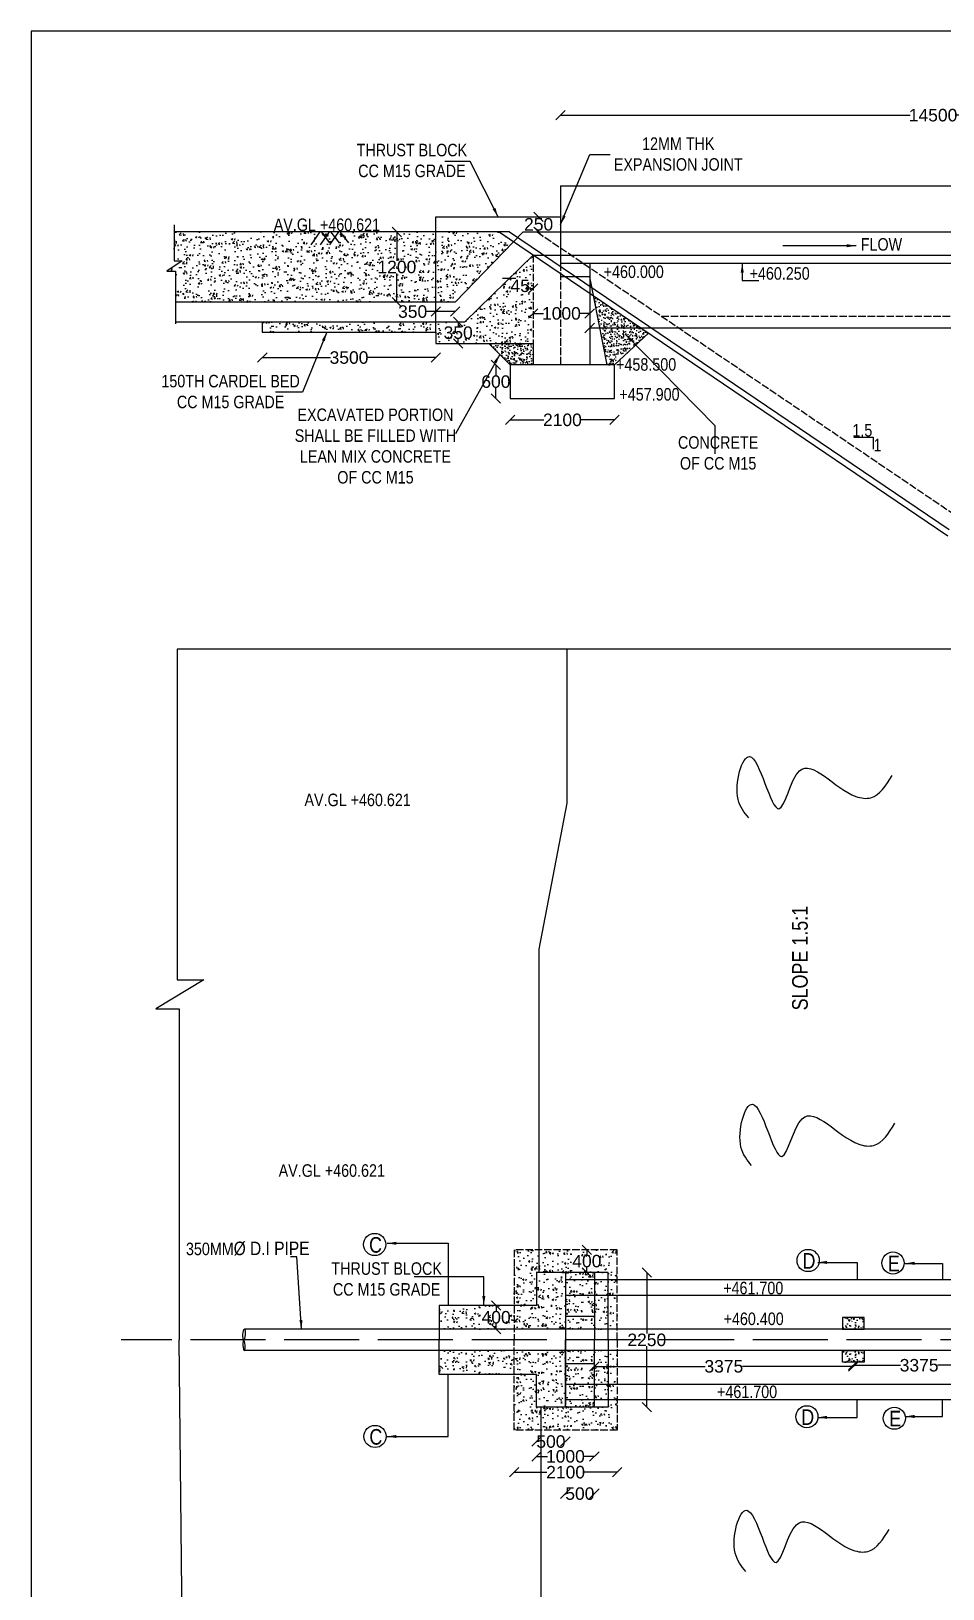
# Model space of a CAD drawing. Header units: millimetres. Extents: x 5124 to 3010519, y 2311 to 45941960.
# Drawn here: x 2833988 to 2848577, y 45917037 to 45941960 of the extents above; entities that cross this region are included whole.
import ezdxf

# ---------------------------------------------------------------- set-up
doc = ezdxf.new("R2010")
doc.units = ezdxf.units.MM
doc.header["$MEASUREMENT"] = 0
doc.linetypes.add('ACAD_ISO02W100', pattern=[15, 12, -3])
for name, color, linetype in [('DIMENSION', 7, 'Continuous'), ('DRAWING', 7, 'Continuous'), ('TEXT', 7, 'Continuous')]:
    doc.layers.add(name, color=color, linetype=linetype)
doc.styles.add('ARIAL NARROW', font='ARIALN.TTF')
doc.styles.get("Standard").update_dxf_attribs({"font": 'arial.ttf'})
doc.dimstyles.get("Standard").update_dxf_attribs({"dimtxt": 200, "dimasz": 150, "dimexe": 0.18, "dimexo": 0.0625, "dimgap": 0.09, "dimtad": 0, "dimtih": 1, "dimtoh": 1, "dimdec": 0, "dimzin": 0, "dimdsep": 46, "dimtxsty": 'Standard', "dimblk": 'OBLIQUE', "dimcen": 0.09, "dimse1": 1, "dimse2": 1, "dimadec": 0, "dimazin": 0, "dimtfac": 1, "dimtdec": 0, "dimtofl": 0, "dimtmove": 0, "dimatfit": 3, "dimfxl": 1, "dimtolj": 1, "dimtzin": 0, "dimarcsym": 0})
pattern_1 = [(50, (-83492.84, 843.76), (143.45203652, -12.550427), [15, -165]), (355, (-83492.84, 843.76), (-27.7502667, 150.43842674), [12, -132]), (100.4514, (-83480.89, 842.71), (115.70187634, 137.8879084), [12.748038, -140.2284224]), (46.1842, (-83492.84, 883.76), (213.4482097, -33.10380287), [22.5, -247.5]), (96.6356, (-83475.05, 881), (186.9325411, 194.8235742), [19.1220576, -210.3426]), (351.1842, (-83492.84, 883.76), (186.932389, 194.8237202), [18, -198]), (21, (-83472.84, 873.76), (119.38141042, -80.52377813), [15, -165]), (326, (-83472.84, 873.76), (48.6630664, 145.030009), [12, -132]), (71.4514, (-83462.9, 867.05), (168.0445257, 64.50609934), [12.748038, -140.2284224]), (37.5, (-83492.84, 843.76), (2.431971063, 66.578770766), [0, -130.4, 0, -134, 0, -132.5]), (7.5, (-83492.84, 843.76), (52.61390749, 78.88234238), [0, -76.4, 0, -127.4, 0, -50.5]), (327.5, (-83537.44, 843.76), (106.764487234, -4.510974347), [0, -50, 0, -156, 0, -207]), (317.5, (-83557.44, 843.76), (116.63723387, 20.02099647), [0, -65, 0, -103.6, 0, -147])]

# ---------------------------------------------------------------- blocks, each defined once
blk = doc.blocks.new('_Oblique')
at = {"color": 0, "linetype": 'ByBlock', "lineweight": -2}
blk.add_line((-0.5, -0.5), (0.5, 0.5), dxfattribs=at)
blk = doc.blocks.new('*D18')
at = {"layer": 'Defpoints', "color": 0}
for p in [(2842108, 45938989), (2842287, 45938989), (2842287, 45938747)]:
    blk.add_point(p, dxfattribs=at)
at = {"layer": 'DIMENSION', "color": 0, "lineweight": -2}
for p, q in [((2842108, 45938989), (2842108, 45938970)), ((2842108, 45938747), (2842108, 45938766))]:
    blk.add_line(p, q, dxfattribs=at)
at = {"layer": 'DIMENSION', "color": 0, "lineweight": -2, "xscale": 150, "yscale": 150, "zscale": 150}
for p, rotation in [((2842108, 45938989), 90), ((2842108, 45938747), 270)]:
    blk.add_blockref('_Oblique', p, dxfattribs=dict(at, rotation=rotation))
at = {"layer": 'DIMENSION', "color": 0, "insert": (2842108, 45938868), "char_height": 200, "attachment_point": 5}
blk.add_mtext('\\A1;250', dxfattribs=at)
blk = doc.blocks.new('*D19')
at = {"layer": 'Defpoints', "color": 0}
for p in [(2842020, 45938378), (2842021, 45938378), (2841880, 45937862), (2840925, 45937307), (2842020, 45936963)]:
    blk.add_point(p, dxfattribs=at)
at = {"layer": 'DIMENSION', "color": 0, "lineweight": -2}
for start, end in [(224.3482, 228.3345), (263.6222, 270)]:
    blk.add_arc((2842020, 45938378), 535, start, end, dxfattribs=at)
at = {"layer": 'DIMENSION', "color": 0, "lineweight": -2, "xscale": 150, "yscale": 150, "zscale": 150}
for p, rotation in [((2841638, 45938004), 134.348222208784), ((2842020, 45937843), 3.429256878462184e-11)]:
    blk.add_blockref('_Oblique', p, dxfattribs=dict(at, rotation=rotation))
at = {"layer": 'DIMENSION', "color": 0, "insert": (2841813, 45937885), "char_height": 200, "attachment_point": 5}
blk.add_mtext('\\A1;45', dxfattribs=at)
blk = doc.blocks.new('*D20')
at = {"layer": 'Defpoints', "color": 0}
for p in [(2839840, 45938747), (2839840, 45937625), (2839840, 45937625)]:
    blk.add_point(p, dxfattribs=at)
at = {"layer": 'DIMENSION', "color": 0, "lineweight": -2}
for p, q in [((2839840, 45938747), (2839840, 45938288)), ((2839840, 45937625), (2839840, 45938084))]:
    blk.add_line(p, q, dxfattribs=at)
at = {"layer": 'DIMENSION', "color": 0, "lineweight": -2, "xscale": 150, "yscale": 150, "zscale": 150}
for p, rotation in [((2839840, 45938747), 90), ((2839840, 45937625), 270)]:
    blk.add_blockref('_Oblique', p, dxfattribs=dict(at, rotation=rotation))
at = {"layer": 'DIMENSION', "color": 0, "insert": (2839840, 45938186), "char_height": 200, "attachment_point": 5}
blk.add_mtext('\\A1;1200', dxfattribs=at)
blk = doc.blocks.new('*D21')
at = {"layer": 'Defpoints', "color": 0}
for p in [(2840462, 45937625), (2840774, 45937625), (2840462, 45937473)]:
    blk.add_point(p, dxfattribs=at)
at = {"layer": 'DIMENSION', "color": 0, "lineweight": -2}
for p, q in [((2840462, 45937473), (2840312, 45937473)), ((2840774, 45937473), (2840462, 45937473))]:
    blk.add_line(p, q, dxfattribs=at)
at = {"layer": 'DIMENSION', "color": 0, "lineweight": -2, "xscale": 150, "yscale": 150, "zscale": 150, "rotation": 180}
blk.add_blockref('_Oblique', (2840462, 45937473), dxfattribs=at)
at = {"layer": 'DIMENSION', "color": 0, "lineweight": -2, "xscale": 150, "yscale": 150, "zscale": 150}
blk.add_blockref('_Oblique', (2840774, 45937473), dxfattribs=at)
at = {"layer": 'DIMENSION', "color": 0, "insert": (2840092, 45937473), "char_height": 200, "attachment_point": 5}
blk.add_mtext('\\A1;350', dxfattribs=at)
blk = doc.blocks.new('*D22')
at = {"layer": 'Defpoints', "color": 0}
for p in [(2837687, 45937146), (2840462, 45936963), (2840462, 45936737)]:
    blk.add_point(p, dxfattribs=at)
at = {"layer": 'DIMENSION', "color": 0, "lineweight": -2}
for p, q in [((2837687, 45936737), (2838776, 45936737)), ((2840462, 45936737), (2839373, 45936737))]:
    blk.add_line(p, q, dxfattribs=at)
at = {"layer": 'DIMENSION', "color": 0, "lineweight": -2, "xscale": 150, "yscale": 150, "zscale": 150, "rotation": 180}
blk.add_blockref('_Oblique', (2837687, 45936737), dxfattribs=at)
at = {"layer": 'DIMENSION', "color": 0, "lineweight": -2, "xscale": 150, "yscale": 150, "zscale": 150}
blk.add_blockref('_Oblique', (2840462, 45936737), dxfattribs=at)
at = {"layer": 'DIMENSION', "color": 0, "insert": (2839074, 45936737), "char_height": 200, "attachment_point": 5}
blk.add_mtext('\\A1;3500', dxfattribs=at)
blk = doc.blocks.new('*D23')
at = {"layer": 'Defpoints', "color": 0}
for p in [(2840821, 45937307), (2840821, 45936963), (2840821, 45936963)]:
    blk.add_point(p, dxfattribs=at)
at = {"layer": 'DIMENSION', "color": 0, "lineweight": -2}
for p, q in [((2840821, 45937307), (2840821, 45937237)), ((2840821, 45936963), (2840821, 45937033))]:
    blk.add_line(p, q, dxfattribs=at)
at = {"layer": 'DIMENSION', "color": 0, "lineweight": -2, "xscale": 150, "yscale": 150, "zscale": 150}
for p, rotation in [((2840821, 45937307), 90), ((2840821, 45936963), 270)]:
    blk.add_blockref('_Oblique', p, dxfattribs=dict(at, rotation=rotation))
at = {"layer": 'DIMENSION', "color": 0, "insert": (2840821, 45937135), "char_height": 200, "attachment_point": 5}
blk.add_mtext('\\A1;350', dxfattribs=at)
blk = doc.blocks.new('*D24')
at = {"layer": 'Defpoints', "color": 0}
for p in [(2841655, 45936622), (2841424, 45936081), (2841655, 45936081)]:
    blk.add_point(p, dxfattribs=at)
at = {"layer": 'DIMENSION', "color": 0, "lineweight": -2}
for p, q in [((2841424, 45936622), (2841424, 45936454)), ((2841424, 45936081), (2841424, 45936249))]:
    blk.add_line(p, q, dxfattribs=at)
at = {"layer": 'DIMENSION', "color": 0, "lineweight": -2, "xscale": 150, "yscale": 150, "zscale": 150}
for p, rotation in [((2841424, 45936622), 90), ((2841424, 45936081), 270)]:
    blk.add_blockref('_Oblique', p, dxfattribs=dict(at, rotation=rotation))
at = {"layer": 'DIMENSION', "color": 0, "insert": (2841424, 45936352), "char_height": 200, "attachment_point": 5}
blk.add_mtext('\\A1;600', dxfattribs=at)
blk = doc.blocks.new('*D25')
at = {"layer": 'Defpoints', "color": 0}
for p in [(2841655, 45936081), (2843323, 45936081), (2843323, 45935740)]:
    blk.add_point(p, dxfattribs=at)
at = {"layer": 'DIMENSION', "color": 0, "lineweight": -2}
for p, q in [((2841655, 45935740), (2842189, 45935740)), ((2843323, 45935740), (2842789, 45935740))]:
    blk.add_line(p, q, dxfattribs=at)
at = {"layer": 'DIMENSION', "color": 0, "lineweight": -2, "xscale": 150, "yscale": 150, "zscale": 150, "rotation": 180}
blk.add_blockref('_Oblique', (2841655, 45935740), dxfattribs=at)
at = {"layer": 'DIMENSION', "color": 0, "lineweight": -2, "xscale": 150, "yscale": 150, "zscale": 150}
blk.add_blockref('_Oblique', (2843323, 45935740), dxfattribs=at)
at = {"layer": 'DIMENSION', "color": 0, "insert": (2842489, 45935740), "char_height": 200, "attachment_point": 5}
blk.add_mtext('\\A1;2100', dxfattribs=at)
blk = doc.blocks.new('*D26')
at = {"layer": 'Defpoints', "color": 0}
for p in [(2842020, 45937443), (2842925, 45937443), (2842925, 45937443)]:
    blk.add_point(p, dxfattribs=at)
at = {"layer": 'DIMENSION', "color": 0, "lineweight": -2}
for p, q in [((2842020, 45937443), (2842184, 45937443)), ((2842925, 45937443), (2842762, 45937443))]:
    blk.add_line(p, q, dxfattribs=at)
at = {"layer": 'DIMENSION', "color": 0, "lineweight": -2, "xscale": 150, "yscale": 150, "zscale": 150, "rotation": 180}
blk.add_blockref('_Oblique', (2842020, 45937443), dxfattribs=at)
at = {"layer": 'DIMENSION', "color": 0, "lineweight": -2, "xscale": 150, "yscale": 150, "zscale": 150}
blk.add_blockref('_Oblique', (2842925, 45937443), dxfattribs=at)
at = {"layer": 'DIMENSION', "color": 0, "insert": (2842473, 45937443), "char_height": 200, "attachment_point": 5}
blk.add_mtext('\\A1;1000', dxfattribs=at)
blk = doc.blocks.new('*D28')
at = {"layer": 'Defpoints', "color": 0}
for p in [(2842460, 45940615), (2855738, 45940040), (2842460, 45939485)]:
    blk.add_point(p, dxfattribs=at)
at = {"layer": 'DIMENSION', "color": 0, "lineweight": -2}
for p, q in [((2842460, 45940615), (2848053, 45940615)), ((2855738, 45940615), (2848786, 45940615))]:
    blk.add_line(p, q, dxfattribs=at)
at = {"layer": 'DIMENSION', "color": 0, "lineweight": -2, "xscale": 150, "yscale": 150, "zscale": 150, "rotation": 180}
blk.add_blockref('_Oblique', (2842460, 45940615), dxfattribs=at)
at = {"layer": 'DIMENSION', "color": 0, "lineweight": -2, "xscale": 150, "yscale": 150, "zscale": 150}
blk.add_blockref('_Oblique', (2855738, 45940615), dxfattribs=at)
at = {"layer": 'DIMENSION', "color": 0, "insert": (2848420, 45940615), "char_height": 200, "attachment_point": 5}
blk.add_mtext('\\A1;14500', dxfattribs=at)
blk = doc.blocks.new('*D29')
at = {"layer": 'Defpoints', "color": 0}
for p in [(2842925, 45937229), (2855296, 45937229), (2855296, 45937211)]:
    blk.add_point(p, dxfattribs=at)
at = {"layer": 'DIMENSION', "color": 0, "lineweight": -2}
for p, q in [((2842925, 45937211), (2848744, 45937211)), ((2855296, 45937211), (2849478, 45937211))]:
    blk.add_line(p, q, dxfattribs=at)
at = {"layer": 'DIMENSION', "color": 0, "lineweight": -2, "xscale": 150, "yscale": 150, "zscale": 150, "rotation": 180}
blk.add_blockref('_Oblique', (2842925, 45937211), dxfattribs=at)
at = {"layer": 'DIMENSION', "color": 0, "lineweight": -2, "xscale": 150, "yscale": 150, "zscale": 150}
blk.add_blockref('_Oblique', (2855296, 45937211), dxfattribs=at)
at = {"layer": 'DIMENSION', "color": 0, "insert": (2849111, 45937211), "char_height": 200, "attachment_point": 5}
blk.add_mtext('\\A1;13500', dxfattribs=at)
blk = doc.blocks.new('*D84')
at = {"layer": 'Defpoints', "color": 0}
for p in [(2841428, 45921572), (2841428, 45921572), (2841428, 45921190)]:
    blk.add_point(p, dxfattribs=at)
at = {"layer": 'DIMENSION', "color": 0, "lineweight": -2}
for p, q in [((2841428, 45921572), (2841428, 45921484)), ((2841428, 45921190), (2841428, 45921279))]:
    blk.add_line(p, q, dxfattribs=at)
at = {"layer": 'DIMENSION', "color": 0, "lineweight": -2, "xscale": 150, "yscale": 150, "zscale": 150}
for p, rotation in [((2841428, 45921572), 90), ((2841428, 45921190), 270)]:
    blk.add_blockref('_Oblique', p, dxfattribs=dict(at, rotation=rotation))
at = {"layer": 'DIMENSION', "color": 0, "insert": (2841428, 45921382), "char_height": 200, "attachment_point": 5}
blk.add_mtext('\\A1;400', dxfattribs=at)
blk = doc.blocks.new('*D85')
at = {"layer": 'Defpoints', "color": 0}
for p in [(2842880, 45922463), (2842880, 45922463), (2842880, 45922098)]:
    blk.add_point(p, dxfattribs=at)
at = {"layer": 'DIMENSION', "color": 0, "lineweight": -2}
for p, q in [((2842880, 45922463), (2842880, 45922382)), ((2842880, 45922098), (2842880, 45922178))]:
    blk.add_line(p, q, dxfattribs=at)
at = {"layer": 'DIMENSION', "color": 0, "lineweight": -2, "xscale": 150, "yscale": 150, "zscale": 150}
for p, rotation in [((2842880, 45922463), 90), ((2842880, 45922098), 270)]:
    blk.add_blockref('_Oblique', p, dxfattribs=dict(at, rotation=rotation))
at = {"layer": 'DIMENSION', "color": 0, "insert": (2842880, 45922280), "char_height": 200, "attachment_point": 5}
blk.add_mtext('\\A1;400', dxfattribs=at)
blk = doc.blocks.new('*D86')
at = {"layer": 'Defpoints', "color": 0}
for p in [(2843224, 45922098), (2843224, 45919944), (2843839, 45919944)]:
    blk.add_point(p, dxfattribs=at)
at = {"layer": 'DIMENSION', "color": 0, "lineweight": -2}
for p, q in [((2843839, 45922098), (2843839, 45921123)), ((2843839, 45919944), (2843839, 45920918))]:
    blk.add_line(p, q, dxfattribs=at)
at = {"layer": 'DIMENSION', "color": 0, "lineweight": -2, "xscale": 150, "yscale": 150, "zscale": 150}
for p, rotation in [((2843839, 45922098), 90), ((2843839, 45919944), 270)]:
    blk.add_blockref('_Oblique', p, dxfattribs=dict(at, rotation=rotation))
at = {"layer": 'DIMENSION', "color": 0, "insert": (2843839, 45921020), "char_height": 200, "attachment_point": 5}
blk.add_mtext('\\A1;2250', dxfattribs=at)
blk = doc.blocks.new('*D87')
at = {"layer": 'Defpoints', "color": 0}
for p in [(2842074, 45919944), (2842536, 45919940), (2842536, 45919393)]:
    blk.add_point(p, dxfattribs=at)
at = {"layer": 'DIMENSION', "color": 0, "lineweight": -2}
for p, q in [((2842074, 45919393), (2842084, 45919393)), ((2842536, 45919393), (2842526, 45919393))]:
    blk.add_line(p, q, dxfattribs=at)
at = {"layer": 'DIMENSION', "color": 0, "lineweight": -2, "xscale": 150, "yscale": 150, "zscale": 150, "rotation": 180}
blk.add_blockref('_Oblique', (2842074, 45919393), dxfattribs=at)
at = {"layer": 'DIMENSION', "color": 0, "lineweight": -2, "xscale": 150, "yscale": 150, "zscale": 150}
blk.add_blockref('_Oblique', (2842536, 45919393), dxfattribs=at)
at = {"layer": 'DIMENSION', "color": 0, "insert": (2842305, 45919393), "char_height": 200, "attachment_point": 5}
blk.add_mtext('\\A1;500', dxfattribs=at)
blk = doc.blocks.new('*D88')
at = {"layer": 'Defpoints', "color": 0}
for p in [(2842536, 45919940), (2843000, 45919083), (2843000, 45918560)]:
    blk.add_point(p, dxfattribs=at)
at = {"layer": 'DIMENSION', "color": 0, "lineweight": -2}
for p, q in [((2842536, 45918560), (2842547, 45918560)), ((2843000, 45918560), (2842989, 45918560))]:
    blk.add_line(p, q, dxfattribs=at)
at = {"layer": 'DIMENSION', "color": 0, "lineweight": -2, "xscale": 150, "yscale": 150, "zscale": 150, "rotation": 180}
blk.add_blockref('_Oblique', (2842536, 45918560), dxfattribs=at)
at = {"layer": 'DIMENSION', "color": 0, "lineweight": -2, "xscale": 150, "yscale": 150, "zscale": 150}
blk.add_blockref('_Oblique', (2843000, 45918560), dxfattribs=at)
at = {"layer": 'DIMENSION', "color": 0, "insert": (2842768, 45918560), "char_height": 200, "attachment_point": 5}
blk.add_mtext('\\A1;500', dxfattribs=at)
blk = doc.blocks.new('*D75')
at = {"layer": 'Defpoints', "color": 0}
for p in [(2842074, 45919944), (2843000, 45919940), (2843000, 45919156)]:
    blk.add_point(p, dxfattribs=at)
at = {"layer": 'DIMENSION', "color": 0, "lineweight": -2}
for p, q in [((2842074, 45919156), (2842248, 45919156)), ((2843000, 45919156), (2842826, 45919156))]:
    blk.add_line(p, q, dxfattribs=at)
at = {"layer": 'DIMENSION', "color": 0, "lineweight": -2, "xscale": 150, "yscale": 150, "zscale": 150, "rotation": 180}
blk.add_blockref('_Oblique', (2842074, 45919156), dxfattribs=at)
at = {"layer": 'DIMENSION', "color": 0, "lineweight": -2, "xscale": 150, "yscale": 150, "zscale": 150}
blk.add_blockref('_Oblique', (2843000, 45919156), dxfattribs=at)
at = {"layer": 'DIMENSION', "color": 0, "insert": (2842537, 45919156), "char_height": 200, "attachment_point": 5}
blk.add_mtext('\\A1;1000', dxfattribs=at)
blk = doc.blocks.new('*D89')
at = {"layer": 'Defpoints', "color": 0}
for p in [(2841715, 45919578), (2843366, 45919578), (2843366, 45918903)]:
    blk.add_point(p, dxfattribs=at)
at = {"layer": 'DIMENSION', "color": 0, "lineweight": -2}
for p, q in [((2841715, 45918903), (2842240, 45918903)), ((2843366, 45918903), (2842840, 45918903))]:
    blk.add_line(p, q, dxfattribs=at)
at = {"layer": 'DIMENSION', "color": 0, "lineweight": -2, "xscale": 150, "yscale": 150, "zscale": 150, "rotation": 180}
blk.add_blockref('_Oblique', (2841715, 45918903), dxfattribs=at)
at = {"layer": 'DIMENSION', "color": 0, "lineweight": -2, "xscale": 150, "yscale": 150, "zscale": 150}
blk.add_blockref('_Oblique', (2843366, 45918903), dxfattribs=at)
at = {"layer": 'DIMENSION', "color": 0, "insert": (2842540, 45918903), "char_height": 200, "attachment_point": 5}
blk.add_mtext('\\A1;2100', dxfattribs=at)
blk = doc.blocks.new('*D93')
at = {"layer": 'Defpoints', "color": 0}
for p in [(2843000, 45920643), (2847144, 45920662), (2847144, 45920597)]:
    blk.add_point(p, dxfattribs=at)
at = {"layer": 'DIMENSION', "color": 0, "lineweight": -2}
for p, q in [((2843000, 45920597), (2844773, 45920597)), ((2847144, 45920597), (2845372, 45920597))]:
    blk.add_line(p, q, dxfattribs=at)
at = {"layer": 'DIMENSION', "color": 0, "lineweight": -2, "xscale": 150, "yscale": 150, "zscale": 150, "rotation": 180}
blk.add_blockref('_Oblique', (2843000, 45920597), dxfattribs=at)
at = {"layer": 'DIMENSION', "color": 0, "lineweight": -2, "xscale": 150, "yscale": 150, "zscale": 150}
blk.add_blockref('_Oblique', (2847144, 45920597), dxfattribs=at)
at = {"layer": 'DIMENSION', "color": 0, "insert": (2845072, 45920597), "char_height": 200, "attachment_point": 5}
blk.add_mtext('\\A1;3375', dxfattribs=at)
blk = doc.blocks.new('*D77')
at = {"layer": 'Defpoints', "color": 0}
for p in [(2847144, 45920597), (2849250, 45920614), (2849250, 45920614)]:
    blk.add_point(p, dxfattribs=at)
at = {"layer": 'DIMENSION', "color": 0, "lineweight": -2}
for p, q in [((2847144, 45920614), (2847898, 45920614)), ((2849250, 45920614), (2848497, 45920614))]:
    blk.add_line(p, q, dxfattribs=at)
at = {"layer": 'DIMENSION', "color": 0, "lineweight": -2, "xscale": 150, "yscale": 150, "zscale": 150, "rotation": 180}
blk.add_blockref('_Oblique', (2847144, 45920614), dxfattribs=at)
at = {"layer": 'DIMENSION', "color": 0, "lineweight": -2, "xscale": 150, "yscale": 150, "zscale": 150}
blk.add_blockref('_Oblique', (2849250, 45920614), dxfattribs=at)
at = {"layer": 'DIMENSION', "color": 0, "insert": (2848197, 45920614), "char_height": 200, "attachment_point": 5}
blk.add_mtext('\\A1;3375', dxfattribs=at)

msp = doc.modelspace()

# ---------------------------------------------------------------- hatches: boundary and pattern name
at = {"layer": 'DRAWING'}
h = msp.add_hatch(dxfattribs=at)
h.set_pattern_fill('AR-CONC', color=256, scale=40, style=0)
h.set_pattern_definition([(50, (-83492.84, 843.76), (286.904073, -25.100854), [30, -330]), (355, (-83492.84, 843.76), (-55.5005334, 300.8768535), [24, -264]), (100.4514, (-83468.93, 841.67), (231.4037527, 275.7758168), [25.496076, -280.4568448]), (46.1842, (-83492.84, 923.76), (426.8964195, -66.2076057), [45, -495]), (96.6356, (-83457.27, 918.24), (373.8650822, 389.6471484), [38.244115, -420.6852]), (351.1842, (-83492.84, 923.76), (373.864778, 389.6474404), [36, -396]), (21, (-83452.84, 903.76), (238.7628208, -161.0475563), [30, -330]), (326, (-83452.84, 903.76), (97.3261328, 290.060018), [24, -264]), (71.4514, (-83432.95, 890.34), (336.0890514, 129.0121987), [25.496076, -280.4568448]), (37.5, (-83492.84, 843.76), (4.86394213, 133.15754153), [0, -260.8, 0, -268, 0, -265]), (7.5, (-83492.84, 843.76), (105.22781498, 157.76468475), [0, -152.8, 0, -254.8, 0, -101]), (327.5, (-83582.04, 843.76), (213.52897447, -9.0219487), [0, -100, 0, -312, 0, -414]), (317.5, (-83622.04, 843.76), (233.2744677, 40.0419929), [0, -130, 0, -207.2, 0, -294])])
h.paths.add_polyline_path([(2840462.1, 45938747.3), (2836276.5, 45938747.3), (2836276.5, 45938284.5), (2836402.1, 45938284.5), (2836159.7, 45938118.6), (2836297.2, 45938118.6), (2836297.2, 45937624.9), (2840462.1, 45937624.9)])
h.paths.add_polyline_path([(2840462.1, 45937307), (2837686.8, 45937307), (2837686.8, 45937146.3), (2840462.1, 45937146.3)])
h.paths.add_polyline_path([(2841707.5, 45938590.7), (2841476.1, 45938747.3), (2840462.1, 45938747.3), (2840462.1, 45937624.9), (2840774.2, 45937624.9)])
h.paths.add_polyline_path([(2842020.5, 45938377.9), (2840924.9, 45937307), (2840462.1, 45937307), (2840462.1, 45937146.3), (2840462.1, 45936962.9), (2842020.5, 45936962.9)])
h = msp.add_hatch(dxfattribs=at)
h.set_pattern_fill('AR-CONC', color=256, scale=20, style=0)
h.set_pattern_definition(pattern_1)
h.paths.add_polyline_path([(2843465.4, 45937401), (2843049.8, 45937401), (2843204.2, 45936622.5), (2843322.9, 45936622.5), (2843866.6, 45937129.5)])
h.paths.add_polyline_path([(2842985.3, 45937725.9), (2843049.8, 45937401), (2843465.4, 45937401)])
h = msp.add_hatch(dxfattribs=at)
h.set_pattern_fill('AR-CONC', color=256, scale=20, style=0)
h.set_pattern_definition(pattern_1)
h.paths.add_polyline_path([(2842020.5, 45936962.9), (2841309.6, 45936962.9), (2841655.5, 45936622.5), (2842020.5, 45936622.5)])
h = msp.add_hatch(dxfattribs=at)
h.set_pattern_fill('AR-CONC', color=256, scale=40, style=0)
h.set_pattern_definition([(50, (-83492.84, 856.5), (286.904073, -25.100854), [30, -330]), (355, (-83492.84, 856.5), (-55.5005334, 300.8768535), [24, -264]), (100.4514, (-83468.93, 854.4), (231.4037527, 275.7758168), [25.496076, -280.4568448]), (46.1842, (-83492.84, 936.5), (426.8964195, -66.2076057), [45, -495]), (96.6356, (-83457.27, 931), (373.8650822, 389.6471484), [38.244115, -420.6852]), (351.1842, (-83492.84, 936.5), (373.864778, 389.6474404), [36, -396]), (21, (-83452.84, 916.5), (238.7628208, -161.0475563), [30, -330]), (326, (-83452.84, 916.5), (97.3261328, 290.060018), [24, -264]), (71.4514, (-83432.95, 903.08), (336.0890514, 129.0121987), [25.496076, -280.4568448]), (37.5, (-83492.84, 856.5), (4.86394213, 133.15754153), [0, -260.8, 0, -268, 0, -265]), (7.5, (-83492.84, 856.5), (105.22781498, 157.76468475), [0, -152.8, 0, -254.8, 0, -101]), (327.5, (-83582.04, 856.5), (213.52897447, -9.0219487), [0, -100, 0, -312, 0, -414]), (317.5, (-83622.04, 856.5), (233.2744677, 40.0419929), [0, -130, 0, -207.2, 0, -294])])
h.paths.add_polyline_path([(2841714.7, 45922463), (2841714.7, 45921572.5), (2842073.7, 45921572.5), (2842073.7, 45922097.5), (2842536.2, 45922097.5), (2843223.7, 45922097.5), (2843223.7, 45921980), (2843365.7, 45921980), (2843365.7, 45922463)])
h.paths.add_polyline_path([(2842073.7, 45921572.5), (2841714.7, 45921572.5), (2841714.7, 45921190.5), (2842536.2, 45921190.5), (2842536.2, 45922097.5), (2842073.7, 45922097.5)])
h.paths.add_polyline_path([(2843000.2, 45921980), (2843000.2, 45922097.5), (2842536.2, 45922097.5), (2842536.2, 45921980)], flags=16)
h.paths.add_polyline_path([(2843000.2, 45921731.5), (2843000.2, 45921980), (2842536.2, 45921980), (2842536.2, 45921731.5)], flags=17)
h.paths.add_polyline_path([(2843000.2, 45921398), (2843000.2, 45921731.5), (2842536.2, 45921731.5), (2842536.2, 45921398)])
h.paths.add_polyline_path([(2842536.2, 45921398), (2842536.2, 45921190.5), (2843000.2, 45921190.5), (2843000.2, 45921398)])
h.paths.add_polyline_path([(2843223.7, 45921190.5), (2843223.7, 45921731.5), (2843000.2, 45921731.5), (2843000.2, 45921190.5)])
h.paths.add_polyline_path([(2843365.7, 45921731.5), (2843223.7, 45921731.5), (2843223.7, 45921190.5), (2843365.7, 45921190.5)])
h.paths.add_polyline_path([(2843365.7, 45921980), (2843223.7, 45921980), (2843223.7, 45921731.5), (2843365.7, 45921731.5)], flags=17)
h.paths.add_polyline_path([(2843223.7, 45921731.5), (2843223.7, 45921980), (2843000.2, 45921980), (2843000.2, 45921731.5)], flags=17)
h.paths.add_polyline_path([(2841714.7, 45921190.5), (2841714.7, 45921572.5), (2840518.2, 45921572.5), (2840518.2, 45921190.5)])
h = msp.add_hatch(dxfattribs=at)
h.set_pattern_fill('AR-CONC', color=256, scale=25, style=0)
h.set_pattern_definition([(50, (-83492.84, 856.5), (179.31504565, -15.68803375), [18.75, -206.25]), (355, (-83492.84, 856.5), (-34.6878334, 188.0480334), [15, -165]), (100.4514, (-83477.9, 855.2), (144.6273454, 172.3598855), [15.9350475, -175.285528]), (46.1842, (-83492.84, 906.5), (266.8102622, -41.3797536), [28.125, -309.375]), (96.6356, (-83470.6, 903.05), (233.6656764, 243.5294677), [23.902572, -262.92825]), (351.1842, (-83492.84, 906.5), (233.6654863, 243.5296502), [22.5, -247.5]), (21, (-83467.84, 894), (149.22676303, -100.65472267), [18.75, -206.25]), (326, (-83467.84, 894), (60.828833, 181.28751126), [15, -165]), (71.4514, (-83455.4, 885.61), (210.05565715, 80.6326242), [15.9350475, -175.285528]), (37.5, (-83492.84, 856.5), (3.03996383, 83.22346346), [0, -163, 0, -167.5, 0, -165.625]), (7.5, (-83492.84, 856.5), (65.76738436, 98.60292797), [0, -95.5, 0, -159.25, 0, -63.125]), (327.5, (-83548.59, 856.5), (133.45560904, -5.63871793), [0, -62.5, 0, -195, 0, -258.75]), (317.5, (-83573.59, 856.5), (145.79654234, 25.02624558), [0, -81.25, 0, -129.5, 0, -183.75])])
h.paths.add_polyline_path([(2846971.7, 45921379), (2846971.7, 45921190.5), (2847317.2, 45921190.5), (2847317.2, 45921379)])
h = msp.add_hatch(dxfattribs=at)
h.set_pattern_fill('AR-CONC', color=256, scale=40, style=0)
h.set_pattern_definition([(310, (-83492.84, 91841184.5), (286.904073, 25.100854), [30, -330]), (5, (-83492.84, 91841184.5), (-55.5005334, -300.8768535), [24, -264]), (259.5486, (-83468.93, 91841186.6), (231.4037527, -275.7758168), [25.496076, -280.4568448]), (313.8158, (-83492.84, 91841104.5), (426.8964195, 66.2076057), [45, -495]), (263.3644, (-83457.27, 91841110), (373.8650822, -389.6471484), [38.244115, -420.6852]), (8.8158, (-83492.84, 91841104.5), (373.864778, -389.6474404), [36, -396]), (339, (-83452.84, 91841124.5), (238.7628208, 161.0475563), [30, -330]), (34, (-83452.84, 91841124.5), (97.3261328, -290.060018), [24, -264]), (288.5486, (-83432.95, 91841137.92), (336.0890514, -129.0121987), [25.496076, -280.4568448]), (322.5, (-83492.84, 91841184.5), (4.86394213, -133.15754153), [0, -260.8, 0, -268, 0, -265]), (352.5, (-83492.84, 91841184.5), (105.22781498, -157.76468475), [0, -152.8, 0, -254.8, 0, -101]), (32.5, (-83582.04, 91841184.5), (213.52897447, 9.0219487), [0, -100, 0, -312, 0, -414]), (42.5, (-83622.04, 91841184.5), (233.2744677, -40.0419929), [0, -130, 0, -207.2, 0, -294])])
h.paths.add_polyline_path([(2843365.7, 45919578), (2843365.7, 45920061), (2843223.7, 45920061), (2843223.7, 45919943.5), (2842536.2, 45919943.5), (2842073.7, 45919943.5), (2842073.7, 45920468.5), (2841714.7, 45920468.5), (2841714.7, 45919578)])
h.paths.add_polyline_path([(2842073.7, 45920468.5), (2842073.7, 45919943.5), (2842536.2, 45919943.5), (2842536.2, 45920850.5), (2841714.7, 45920850.5), (2841714.7, 45920468.5)])
h.paths.add_polyline_path([(2842536.2, 45920061), (2842536.2, 45919943.5), (2843000.2, 45919943.5), (2843000.2, 45920061)], flags=16)
h.paths.add_polyline_path([(2842536.2, 45920309.5), (2842536.2, 45920061), (2843000.2, 45920061), (2843000.2, 45920309.5)], flags=17)
h.paths.add_polyline_path([(2842536.2, 45920643), (2842536.2, 45920309.5), (2843000.2, 45920309.5), (2843000.2, 45920643)])
h.paths.add_polyline_path([(2843000.2, 45920643), (2843000.2, 45920850.5), (2842536.2, 45920850.5), (2842536.2, 45920643)])
h.paths.add_polyline_path([(2843000.2, 45920850.5), (2843000.2, 45920309.5), (2843223.7, 45920309.5), (2843223.7, 45920850.5)])
h.paths.add_polyline_path([(2843365.7, 45920850.5), (2843223.7, 45920850.5), (2843223.7, 45920309.5), (2843365.7, 45920309.5)])
h.paths.add_polyline_path([(2843365.7, 45920309.5), (2843223.7, 45920309.5), (2843223.7, 45920061), (2843365.7, 45920061)], flags=16)
h.paths.add_polyline_path([(2843000.2, 45920309.5), (2843000.2, 45920061), (2843223.7, 45920061), (2843223.7, 45920309.5)], flags=17)
h.paths.add_polyline_path([(2840518.2, 45920850.5), (2840518.2, 45920468.5), (2841714.7, 45920468.5), (2841714.7, 45920850.5)])
h = msp.add_hatch(dxfattribs=at)
h.set_pattern_fill('AR-CONC', color=256, scale=25, style=0)
h.set_pattern_definition([(310, (-83492.84, 91841184.5), (179.31504565, 15.68803375), [18.75, -206.25]), (5, (-83492.84, 91841184.5), (-34.6878334, -188.0480334), [15, -165]), (259.5486, (-83477.9, 91841185.8), (144.6273454, -172.3598855), [15.9350475, -175.285528]), (313.8158, (-83492.84, 91841134.5), (266.8102622, 41.3797536), [28.125, -309.375]), (263.3644, (-83470.6, 91841137.95), (233.6656764, -243.5294677), [23.902572, -262.92825]), (8.8158, (-83492.84, 91841134.5), (233.6654863, -243.5296502), [22.5, -247.5]), (339, (-83467.84, 91841147), (149.22676303, 100.65472267), [18.75, -206.25]), (34, (-83467.84, 91841147), (60.828833, -181.28751126), [15, -165]), (288.5486, (-83455.4, 91841155.39), (210.05565715, -80.6326242), [15.9350475, -175.285528]), (322.5, (-83492.84, 91841184.5), (3.03996383, -83.22346346), [0, -163, 0, -167.5, 0, -165.625]), (352.5, (-83492.84, 91841184.5), (65.76738436, -98.60292797), [0, -95.5, 0, -159.25, 0, -63.125]), (32.5, (-83548.59, 91841184.5), (133.45560904, 5.63871793), [0, -62.5, 0, -195, 0, -258.75]), (42.5, (-83573.59, 91841184.5), (145.79654234, -25.02624558), [0, -81.25, 0, -129.5, 0, -183.75])])
h.paths.add_polyline_path([(2847317.2, 45920662), (2847317.2, 45920850.5), (2846971.7, 45920850.5), (2846971.7, 45920662)])

# ---------------------------------------------------------------- linework, layer by layer
at = {"layer": 'DIMENSION'}
for points in [[(2836346.2, 45913284.5), (2836346.2, 45916010), (2836019.7, 45916010), (2836694.7, 45916495), (2836406.7, 45916495), (2836353.7, 45921020.5)], [(2842145.2, 45919943.5), (2842145.2, 45914802.5), (2842357.2, 45913616)]]:
    msp.add_lwpolyline(points, dxfattribs=at)
at = {"layer": 'DRAWING'}
for points in [[(2890857.3, 45941960.3), (2833987.7, 45941960.3), (2833987.7, 45900618.2), (2890857.3, 45900618.2)], [(2846971.7, 45921190.5), (2847317.2, 45921190.5), (2847317.2, 45921379), (2846971.7, 45921379)], [(2846971.7, 45920850.5), (2847317.2, 45920850.5), (2847317.2, 45920662), (2846971.7, 45920662)]]:
    msp.add_lwpolyline(points, close=True, dxfattribs=at)
for points in [[(2842460.3, 45939485), (2855737.5, 45939485)], [(2842460.3, 45939485), (2842460.3, 45938247.2)], [(2837686.8, 45937307), (2837686.8, 45937146.3), (2840462.1, 45937146.3), (2840462.1, 45938988.5), (2842460.3, 45938988.5)], [(2836276.5, 45938862.6), (2836276.5, 45938284.5), (2836402.1, 45938284.5), (2836159.7, 45938118.6), (2836297.2, 45938118.6), (2836297.2, 45937279.5)], [(2841643.7, 45938747.3), (2836274.1, 45938747.3)], [(2841858.8, 45938747.3), (2840774.2, 45937624.9), (2836289.9, 45937624.9)], [(2838605.1, 45938747.3), (2838460.8, 45938543.4)], [(2838756.5, 45938747.3), (2838612.3, 45938543.4)], [(2838626.5, 45938747.3), (2838763.7, 45938571.5)], [(2838906.2, 45938747.3), (2838761.9, 45938543.4)], [(2838778, 45938747.3), (2838915.1, 45938571.5)], [(2838927.7, 45938747.3), (2839064.8, 45938571.5)], [(2841476.1, 45938747.3), (2848656.3, 45933888)], [(2841643.7, 45938747.3), (2848678.4, 45933986.5)], [(2841858.8, 45938747.3), (2855737.5, 45938747.3)], [(2836297.2, 45937307), (2840924.9, 45937307), (2842021, 45938378.5)], [(2842021, 45938378.5), (2855737.5, 45938378.5)], [(2842460.3, 45938247.2), (2855737.5, 45938247.2)], [(2842925.3, 45938247.2), (2842925.3, 45936622.5)], [(2843204.2, 45936622.5), (2842925.3, 45938028.4), (2842460.3, 45938028.4)], [(2840462.1, 45937146.3), (2840462.1, 45936962.9), (2842020.5, 45936962.9), (2842020.5, 45936622.5), (2841655.5, 45936622.5), (2841309.6, 45936962.9)], [(2843322.9, 45936622.5), (2843866.6, 45937129.5)], [(2841655.5, 45936622.5), (2841655.5, 45936080.9), (2843322.9, 45936080.9), (2843322.9, 45936622.5), (2842020.5, 45936622.5)], [(2847151.7, 45935464.8), (2847463.2, 45935464.8), (2847463.2, 45935272.3)], [(2855737.5, 45932086.5), (2853550.7, 45932086.5), (2853550.7, 45931749), (2853069.7, 45932445.5), (2853069.7, 45932070), (2849187.7, 45932070), (2842560.7, 45932070), (2836322.7, 45932070), (2836322.7, 45926780.5), (2836749.2, 45926780.5), (2835984.2, 45926316.5), (2836353.7, 45926316.5), (2836353.7, 45921020.5)], [(2842560.7, 45932070), (2842560.7, 45929610), (2842111.2, 45927272.5), (2842111.2, 45922097.5)], [(2842536.2, 45922097.5), (2842073.7, 45922097.5), (2842073.7, 45921572.5), (2840518.2, 45921572.5), (2840518.2, 45921020.5)], [(2842536.2, 45922101.5), (2842536.2, 45919978.5)], [(2843223.7, 45921020.5), (2843223.7, 45922097.5), (2842536.2, 45922097.5)], [(2843000.2, 45922097.5), (2843000.2, 45921020.5)], [(2855737.5, 45921980), (2842536.2, 45921980)], [(2855737.5, 45921731.5), (2842536.2, 45921731.5)], [(2842536.2, 45921398), (2843000.2, 45921398)], [(2855737.5, 45921190.5), (2837400.7, 45921190.5)], [(2855737.5, 45920850.5), (2837400.7, 45920850.5)], [(2842536.2, 45919943.5), (2842073.7, 45919943.5), (2842073.7, 45920468.5), (2840518.2, 45920468.5), (2840518.2, 45921020.5)], [(2842536.2, 45919939.5), (2842536.2, 45921020.5)], [(2843223.7, 45921020.5), (2843223.7, 45919943.5), (2842536.2, 45919943.5)], [(2843000.2, 45919943.5), (2843000.2, 45921020.5)], [(2842536.2, 45920643), (2843000.2, 45920643)], [(2855737.5, 45920309.5), (2842536.2, 45920309.5)], [(2855737.5, 45920061), (2842536.2, 45920061)]]:
    msp.add_lwpolyline(points, dxfattribs=at)
at = {"layer": 'DRAWING', "linetype": 'ACAD_ISO02W100', "ltscale": 10}
for points in [[(2842083.3, 45938747.3), (2849118, 45933986.5)], [(2842020.5, 45938378.5), (2842020.5, 45936962.9)], [(2842460.3, 45938247.2), (2842460.3, 45936622.5)], [(2844072.6, 45937401), (2855737.5, 45937401)], [(2843365.7, 45921020.5), (2843365.7, 45922463), (2841714.7, 45922463), (2841714.7, 45921020.5)], [(2843365.7, 45921020.5), (2843365.7, 45919578), (2841714.7, 45919578), (2841714.7, 45921020.5)]]:
    msp.add_lwpolyline(points, dxfattribs=at)
at = {"layer": 'DRAWING', "linetype": 'ACAD_ISO02W100', "ltscale": 100}
msp.add_lwpolyline([(2855737.5, 45921020.5), (2835426.2, 45921020.5)], dxfattribs=at)
msp.add_lwpolyline([(2855737.5, 45921020.5), (2835426.2, 45921020.5)], dxfattribs=at)
at = {"layer": 'DRAWING'}
for centre in [(2839485.2, 45922547), (2846421.4, 45922290.7), (2847778.9, 45922249.7), (2846400.9, 45919790.8), (2847800.9, 45919766.8), (2839490.4, 45919475.2)]:
    msp.add_circle(centre, 177.2, dxfattribs=at)
msp.add_ellipse((2837394.7, 45921105.5), major_axis=(-6, -85), ratio=0.2112391, dxfattribs=at)
at = {"layer": 'DRAWING', "extrusion": (0, 0, -1)}
msp.add_ellipse((2837394.7, 45920935.5), major_axis=(-6, 85), ratio=0.2112391, dxfattribs=at)
at = {"layer": 'DRAWING'}
for points in [[(2845471.2, 45929375.5), (2845301.2, 45929667.5), (2845485.2, 45930354), (2845954.2, 45929518.5), (2846280.7, 45930123), (2847185.7, 45929715.5), (2847423.7, 45929695), (2847763.7, 45930048.5)], [(2845516.7, 45923812.5), (2845346.7, 45924104.5), (2845530.7, 45924791), (2845999.7, 45923955.5), (2846326.2, 45924560), (2847231.2, 45924152.5), (2847469.2, 45924132), (2847809.2, 45924485.5)], [(2845424.1, 45917316.3), (2845254.1, 45917608.3), (2845438.1, 45918294.8), (2845907.1, 45917459.3), (2846233.6, 45918063.8), (2847138.6, 45917656.3), (2847376.6, 45917635.8), (2847716.6, 45917989.3)]]:
    msp.add_spline(points, degree=3, dxfattribs=at)

# ---------------------------------------------------------------- texts
at = {"layer": 'TEXT', "attachment_point": 2, "style": 'ARIAL NARROW'}
for s, insert, char_height, width in [('12MM THK\\PEXPANSION JOINT', (2844343.4, 45940260.7), 200, 2713.258), ('THRUST BLOCK\\PCC M15 GRADE', (2840080.2, 45940157.9), 200, 2047.157), ('AV.GL +460.621', (2838720.2, 45938962.5), 200, 1660.39), ('FLOW', (2847594, 45938648.3), 200, 661.891), ('+460.000', (2843630.4, 45938210.7), 200, 952.75), ('+460.250', (2845965, 45938183.8), 200, 952.75), ('+458.500', (2843829, 45936727.9), 200, 952.75), ('150TH CARDEL BED CC M15 GRADE', (2837179.1, 45936461.2), 200, 2429.161), ('+457.900', (2843882.5, 45936249.8), 200, 952.75), ('EXCAVATED PORTION \\PSHALL BE FILLED WITH \\PLEAN MIX CONCRETE \\POF CC M15', (2839497.5, 45935922.7), 200, 3463.59), ('1.5', (2847288, 45935674.3), 200, 311.004), ('CONCRETE \\POF CC M15', (2844980.7, 45935479.4), 200, 1274.988), ('1 ', (2847531.3, 45935439.5), 200, 311.004), ('AV.GL +460.621', (2839211.7, 45929760.5), 200, 1660.39), ('AV.GL +460.621', (2838798.6, 45923830.4), 200, 1660.39), ('350MM{\\H1.0833x;Ø D.I PIPE}', (2837453.6, 45922592.9), 200, 1966.629), ('C', (2839498.3, 45922665.9), 250, 157.935), ('D', (2846434.5, 45922409.6), 250, 157.935), ('E', (2847792, 45922368.6), 250, 157.935), ('THRUST BLOCK\\PCC M15 GRADE', (2839675.8, 45922261.8), 200, 1966.629), ('+461.700', (2845542.6, 45921950.4), 200, 952.75), ('+460.400', (2845549.1, 45921458.1), 200, 952.75), ('+461.700', (2845444.1, 45920290.1), 200, 952.75), ('D', (2846414, 45919909.7), 250, 157.935), ('E', (2847814, 45919885.7), 250, 157.935), ('C', (2839503.5, 45919594.1), 250, 157.935)]:
    msp.add_mtext(s, dxfattribs=dict(at, insert=insert, char_height=char_height, width=width))
at = {"layer": 'TEXT', "insert": (2846164.7, 45927129), "char_height": 250, "width": 3774.466, "attachment_point": 2, "rotation": 90, "style": 'ARIAL NARROW'}
msp.add_mtext('SLOPE 1.5:1', dxfattribs=at)

# ---------------------------------------------------------------- dimensions: what is measured, and where the dimension line sits
at = {"layer": 'DIMENSION'}
dim = msp.add_linear_dim(base=(2842460.3, 45940615.3), p1=(2855737.5, 45940040.4), p2=(2842460.3, 45939485), text='14500', dimstyle='Standard', dxfattribs=at)
dim.commit()
dim.dimension.update_dxf_attribs({"geometry": '*D28', "text_midpoint": (2848419.7, 45940615.3), "dimtype": 160})
for base, p1, p2, text, picture, middle in [((2842107.7, 45938988.5), (2842286.7, 45938747.3), (2842286.7, 45938988.5), '250', '*D18', (2842107.7, 45938867.9)), ((2839839.7, 45937624.9), (2839839.7, 45938747.3), (2839839.7, 45937624.9), '1200', '*D20', (2839839.7, 45938186.1)), ((2840820.7, 45936962.9), (2840820.7, 45937307), (2840820.7, 45936962.9), '350', '*D23', (2840820.7, 45937134.9)), ((2841424.2, 45936080.9), (2841655.5, 45936622.5), (2841655.5, 45936080.9), '600', '*D24', (2841424.2, 45936351.7)), ((2842879.9, 45922463), (2842879.9, 45922097.5), (2842879.9, 45922463), '400', '*D85', (2842879.9, 45922280.2)), ((2843838.7, 45919943.5), (2843223.7, 45922097.5), (2843223.7, 45919943.5), '2250', '*D86', (2843838.7, 45921020.5)), ((2841427.7, 45921572.5), (2841427.7, 45921190.5), (2841427.7, 45921572.5), '400', '*D84', (2841427.7, 45921381.5))]:
    dim = msp.add_linear_dim(base=base, p1=p1, p2=p2, angle=90, text=text, dimstyle='Standard', dxfattribs=at)
    dim.commit()
    dim.dimension.update_dxf_attribs({"geometry": picture, "text_midpoint": middle})
dim = msp.add_angular_dim_2l(base=(2841880.1, 45937861.7), line1=((2840924.9, 45937307), (2842021, 45938378.5)), line2=((2842020.5, 45938378.5), (2842020.5, 45936962.9)), text='45', dimstyle='Standard', dxfattribs=at)
dim.commit()
dim.dimension.update_dxf_attribs({"geometry": '*D19', "text_midpoint": (2841812.9, 45937884.9)})
for base, p1, p2, text, picture, middle in [((2840462.1, 45937472.8), (2840774.2, 45937624.9), (2840462.1, 45937624.9), '350', '*D21', (2840091.5, 45937472.8)), ((2842925.3, 45937442.8), (2842020.5, 45937442.8), (2842925.3, 45937442.8), '1000', '*D26', (2842472.9, 45937442.8)), ((2855296.4, 45937211.3), (2842925.3, 45937229.3), (2855296.4, 45937228.7), '13500', '*D29', (2849110.8, 45937211.3)), ((2840462.1, 45936736.8), (2837686.8, 45937146.3), (2840462.1, 45936962.9), '3500', '*D22', (2839074.5, 45936736.8)), ((2843322.9, 45935740.3), (2841655.5, 45936080.9), (2843322.9, 45936080.9), '2100', '*D25', (2842489.2, 45935740.3)), ((2847144.4, 45920597), (2843000.2, 45920643), (2847144.4, 45920662), '3375', '*D93', (2845072.3, 45920597)), ((2849250.2, 45920613.5), (2847144.4, 45920597), (2849250.2, 45920613.5), '3375', '*D77', (2848197.3, 45920613.5)), ((2842536.2, 45919393), (2842073.7, 45919943.5), (2842536.2, 45919939.5), '500', '*D87', (2842304.9, 45919393)), ((2843000.2, 45919155.5), (2842073.7, 45919943.5), (2843000.2, 45919939.5), '1000', '*D75', (2842536.9, 45919155.5)), ((2843000.2, 45918559.5), (2842536.2, 45919939.5), (2843000.2, 45919083), '500', '*D88', (2842768.2, 45918559.5)), ((2843365.7, 45918903), (2841714.7, 45919578), (2843365.7, 45919578), '2100', '*D89', (2842540.2, 45918903))]:
    dim = msp.add_linear_dim(base=base, p1=p1, p2=p2, text=text, dimstyle='Standard', dxfattribs=at)
    dim.commit()
    dim.dimension.update_dxf_attribs({"geometry": picture, "text_midpoint": middle})

# ---------------------------------------------------------------- leaders
at = {"layer": 'DRAWING'}
for points in [[(2842460.3, 45938866.1), (2842929.5, 45939985.8), (2843252.2, 45939985.8)], [(2841461.2, 45938988.5), (2841013.2, 45939872.8), (2840607.1, 45939872.8)], [(2847188.8, 45938527.2), (2846014.1, 45938527.2)], [(2845366, 45938247.2), (2845366, 45937972.2), (2845632.3, 45937972.2)], [(2838720.2, 45937146.3), (2838328.6, 45936186), (2837895.3, 45936186)], [(2843493.2, 45937111.8), (2844927.2, 45935652.8), (2844927.2, 45935199.8)], [(2841486.6, 45936788.7), (2840775.7, 45935519.3)], [(2839682.7, 45922566), (2840659.2, 45922566), (2840659.2, 45921572.5)], [(2838314.7, 45921190.5), (2838238.7, 45922349), (2838138.2, 45922349)], [(2846574.2, 45922260), (2847204.7, 45922260), (2847204.7, 45921980)], [(2841231.7, 45921572.5), (2841231.7, 45922028.5), (2840114.7, 45922028.5)], [(2847973.2, 45922245.5), (2848572.2, 45922245.5), (2848572.2, 45921980)], [(2839682.7, 45919475), (2840659.2, 45919475), (2840659.2, 45920468.5)], [(2846574.2, 45919781), (2847204.7, 45919781), (2847204.7, 45920061)], [(2847973.2, 45919795.5), (2848572.2, 45919795.5), (2848572.2, 45920061)]]:
    msp.add_leader(points, dimstyle='Standard', override={"dimgap": 0.09, "dimtad": 0}, dxfattribs=at)

doc.saveas('drawing.dxf')
